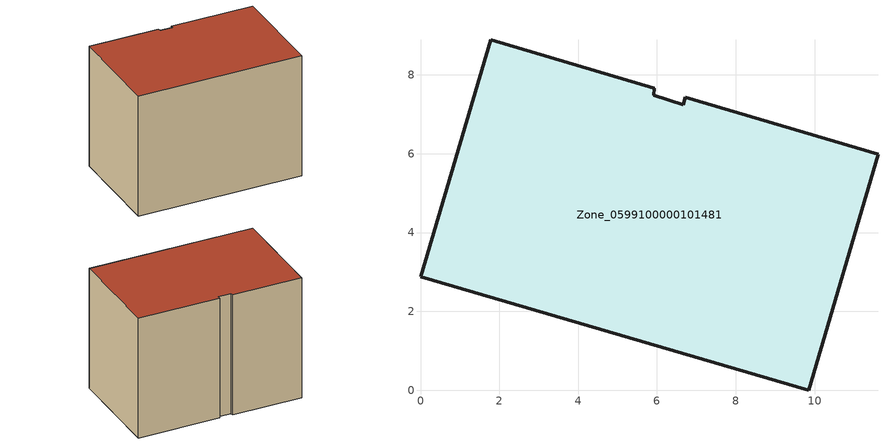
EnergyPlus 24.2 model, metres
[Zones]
Zone_0599100000101481
 floor ground (C_G): 5.93,7.66 5.92,7.49 6.66,7.25 6.72,7.43 11.61,5.98 9.85,0 0,2.88 1.78,8.89 z0.55
 wall outside (C_F): 9.85,0 11.61,5.98 6.72,7.43 6.66,7.25 5.92,7.49 5.93,7.66 1.78,8.89 0,2.88 9.85,0 z0.55:8.35
 roof outside (C_R): 5.92,7.49 5.93,7.66 1.78,8.89 0,2.88 9.85,0 11.61,5.98 6.72,7.43 6.66,7.25 z8.35
[BUILDING]
Pand.0599100000101481: North Axis=0; Terrain=City; Loads Convergence Tolerance Value=0.04; Temperature Convergence Tolerance Value=0.4; Solar Distribution=FullExterior; Maximum Number of Warmup Days=25; Minimum Number of Warmup Days=1
[Site:Location]
Rotterdam.The.Hague.AP_ZH_NLD Design_Conditions: Latitude=51.96; Longitude=4.45; Time Zone=1; Elevation=-4.5
[SITE:GROUNDTEMPERATURE:BUILDINGSURFACE]
18, 18, 18, 18, 18, 18, 18, 18, 18, 18, 18, 18
[MATERIAL] Thermal Absorptance=0.9; Solar Absorptance=0.7; Visible Absorptance=0.7
Name | Roughness | Thickness | Conductivity | Density | Specific Heat
G.TC.1965-1974 | MediumSmooth | 0.15 | 0.882353 | 540 | 1210
F.TC.1965-1974 | Rough | 0.3 | 0.697674 | 1920 | 840
R.TC.1965-1974 | MediumRough | 0.2 | 0.232558 | 1500 | 1000
[CONSTRUCTION]
C_G: G.TC.1965-1974
C_F: F.TC.1965-1974
C_R: R.TC.1965-1974
[ZONE]
Zone_0599100000101481: Type=1; Multiplier=1; Ceiling Height=Autocalculate; Volume=Autocalculate; Floor Area=autocalculate; Part of Total Floor Area=Yes
[ZONEINFILTRATION:DESIGNFLOWRATE]
Infil_Zone_0599100000101481: Zone or ZoneList or Space or SpaceList=Zone_0599100000101481; Schedule=AlwaysOn; Design Flow Rate Calculation Method=Flow/Area; Flow Rate per Floor Area=0.003; Constant Term Coefficient=1; Temperature Term Coefficient=0; Velocity Term Coefficient=0; Velocity Squared Term Coefficient=0
[HVACTEMPLATE:ZONE:IDEALLOADSAIRSYSTEM]
Zone_0599100000101481: Maximum Heating Supply Air Temperature=50; Minimum Cooling Supply Air Temperature=13; Maximum Heating Supply Air Humidity Ratio=0.0156; Minimum Cooling Supply Air Humidity Ratio=0.0077; Heating Limit=NoLimit; Cooling Limit=NoLimit; Dehumidification Control Type=ConstantSensibleHeatRatio; Cooling Sensible Heat Ratio=0.7; Dehumidification Setpoint=60; Humidification Control Type=None; Humidification Setpoint=30; Outdoor Air Method=None; Outdoor Air Flow Rate per Person=0.00944; Outdoor Air Flow Rate per Zone Floor Area=0; Outdoor Air Flow Rate per Zone=0; Demand Controlled Ventilation Type=None; Outdoor Air Economizer Type=NoEconomizer; Heat Recovery Type=None; Sensible Heat Recovery Effectiveness=0.7; Latent Heat Recovery Effectiveness=0.65
[ZONECONTROL:THERMOSTAT]
ThermostatControl_Zone_0599100000101481: Zone or ZoneList=Zone_0599100000101481; Control Type Schedule=DualSetpointControlType; Control 1=Thermostat_Zone_0599100000101481; Temperature Difference Between Cutout And Setpoint=0
[THERMOSTATSETPOINT:DUALSETPOINT]
Thermostat_Zone_0599100000101481: Heating Setpoint Temperature Schedule=HeatingSetpoint_Zone_0599100000101481; Cooling Setpoint Temperature Schedule=CoolingSetpoint_Zone_0599100000101481
[SCHEDULE:COMPACT]
HeatingSetpoint_Zone_0599100000101481: Through: 12/31, For: AllDays, Until: 24:00, 21
CoolingSetpoint_Zone_0599100000101481: Through: 12/31, For: AllDays, Until: 24:00, 24
DualSetpointControlType: Through: 12/31, For: AllDays, Until: 24:00, 4
AlwaysOn: Through: 12/31, For: AllDays, Until: 24:00, 1
